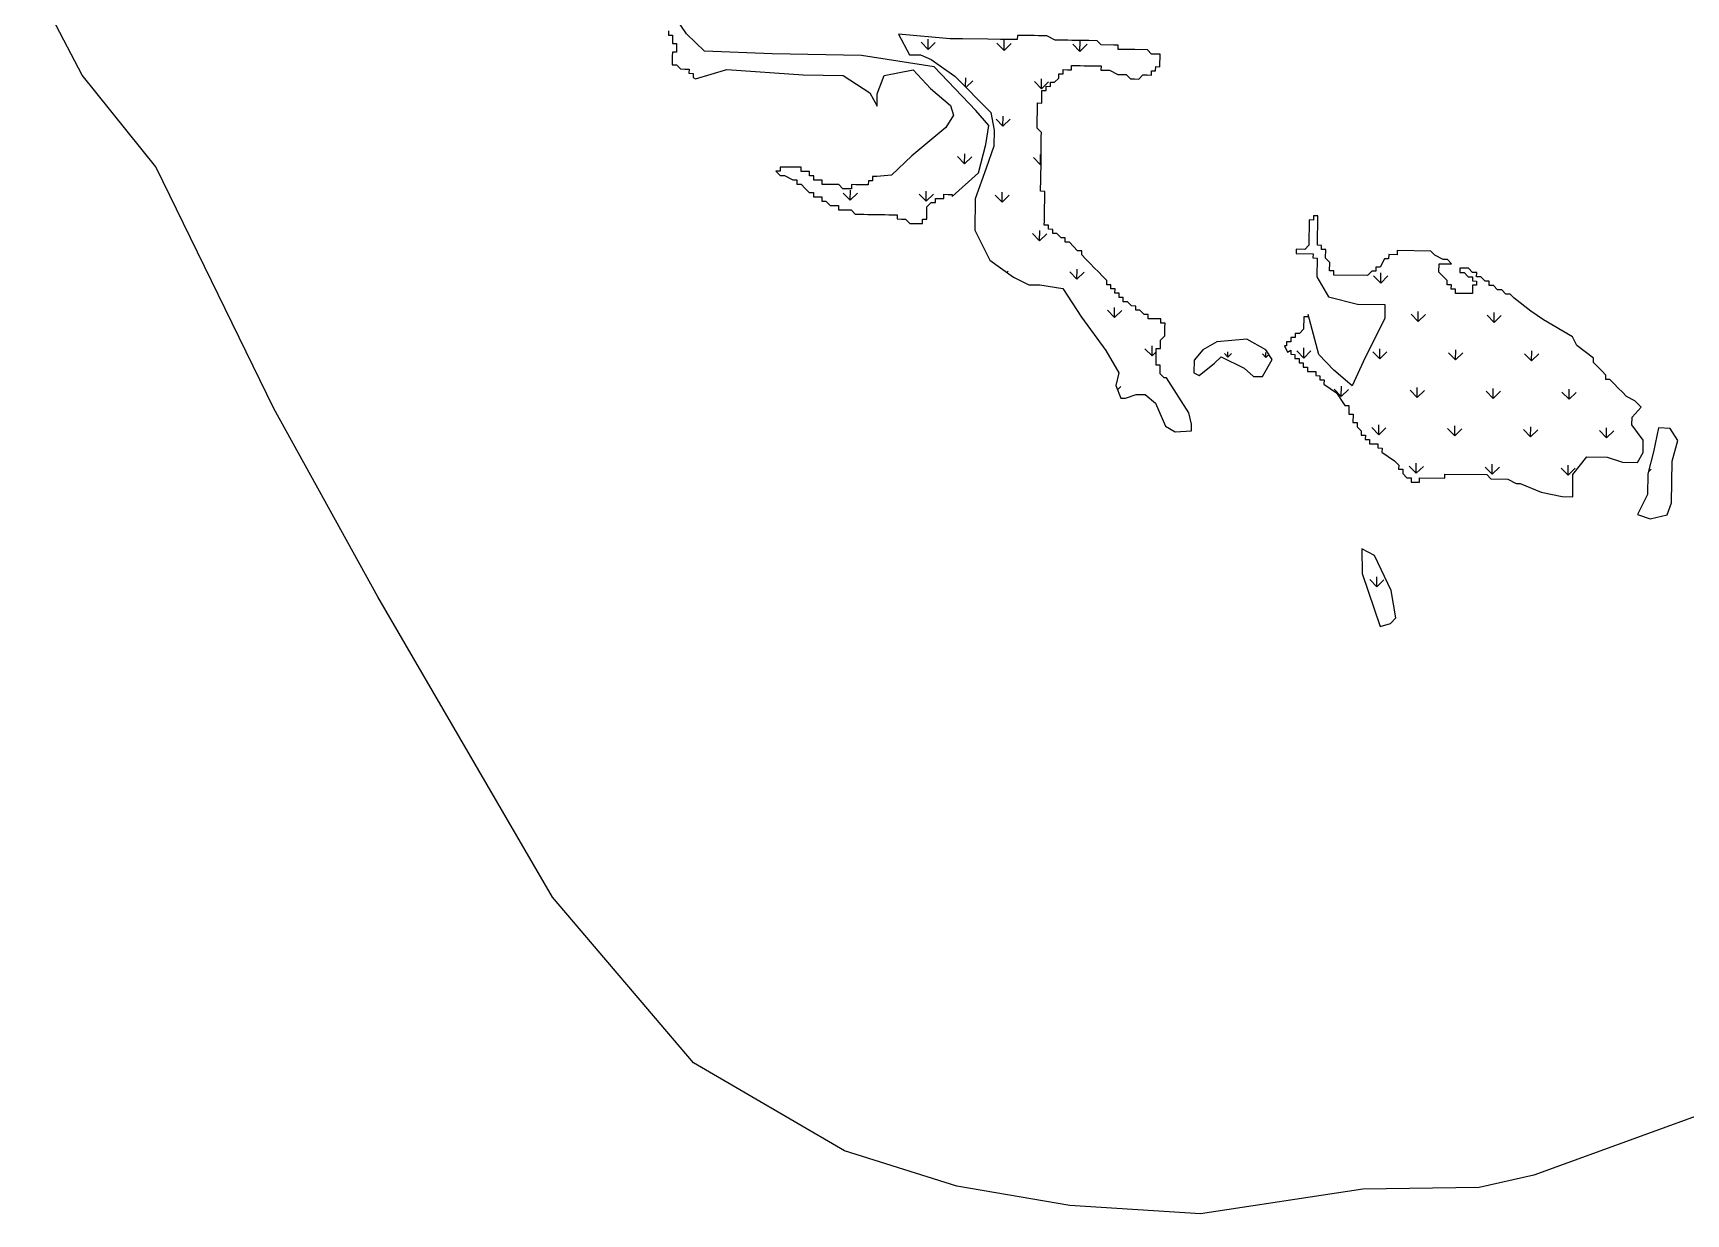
# Model space of a CAD drawing. Header units: metres. Extents: x 268124 to 271097, y 2138069 to 2140457.
# Drawn here: x 268124 to 269688, y 2138069 to 2139186 of the extents above; entities that cross this region are included whole.
import ezdxf

# ---------------------------------------------------------------- set-up
doc = ezdxf.new("R2010")
doc.units = ezdxf.units.M
doc.layers.add('MANGROOVES', color=112, linetype='Continuous')
doc.layers.add('village', color=3, linetype='Continuous')

msp = doc.modelspace()

# ---------------------------------------------------------------- linework, layer by layer
at = {"layer": 'MANGROOVES'}
for p, q in [((268742.1, 2139184.9), (268720.1, 2139217.9)), ((268725, 2139187.7), (268725, 2139183.7)), ((268725, 2139183.7), (268729, 2139183.7)), ((268729, 2139183.7), (268728.9, 2139179.7)), ((268728.9, 2139179.7), (268728.9, 2139175.7)), ((268728.9, 2139175.7), (268732.8, 2139175.7)), ((268732.8, 2139171.7), (268732.7, 2139167.7)), ((268732.8, 2139175.7), (268732.8, 2139171.7)), ((268759.2, 2139168.6), (268742.1, 2139184.9)), ((268991.5, 2139180.3), (268942.6, 2139184.7)), ((268942.6, 2139184.7), (268953.2, 2139165.1)), ((268995.5, 2139180.3), (268991.5, 2139180.3)), ((269003.4, 2139180.2), (268995.5, 2139180.3)), ((269027.3, 2139179.9), (269003.4, 2139180.2)), ((269039.2, 2139179.7), (269027.3, 2139179.9)), ((269043.2, 2139179.7), (269039.2, 2139179.7)), ((269047.2, 2139179.6), (269043.2, 2139179.7)), ((269051.1, 2139179.6), (269047.2, 2139179.6)), ((269055.1, 2139179.5), (269051.1, 2139179.6)), ((269055.2, 2139183.5), (269055.1, 2139179.5)), ((269059.1, 2139183.4), (269055.2, 2139183.5)), ((269063.1, 2139183.4), (269059.1, 2139183.4)), ((269071.1, 2139183.3), (269063.1, 2139183.4)), ((269075.1, 2139183.2), (269071.1, 2139183.3)), ((269079, 2139183.2), (269075.1, 2139183.2)), ((269083, 2139183.1), (269079, 2139183.2)), ((269090.9, 2139179), (269083, 2139183.1)), ((269094.9, 2139179), (269090.9, 2139179)), ((269098.9, 2139178.9), (269094.9, 2139179)), ((269102.8, 2139178.9), (269098.9, 2139178.9)), ((269106.8, 2139178.8), (269102.8, 2139178.9)), ((269114.8, 2139178.7), (269106.8, 2139178.8)), ((269118.8, 2139178.7), (269114.8, 2139178.7)), ((269122.7, 2139178.6), (269118.8, 2139178.7)), ((269130.7, 2139178.5), (269122.7, 2139178.6)), ((269134.6, 2139174.5), (269130.7, 2139178.5)), ((269146.6, 2139174.4), (269134.6, 2139174.5)), ((269150.5, 2139174.3), (269146.6, 2139174.4)), ((269150.5, 2139170.3), (269150.5, 2139174.3)), ((268728.7, 2139159.8), (268728.6, 2139155.8)), ((268728.6, 2139155.8), (268732.6, 2139155.8)), ((268728.8, 2139167.8), (268728.7, 2139163.8)), ((268728.7, 2139163.8), (268728.7, 2139159.8)), ((268732.7, 2139167.7), (268728.8, 2139167.8)), ((268732.6, 2139155.8), (268736.5, 2139151.8)), ((268823.2, 2139166.1), (268759.2, 2139168.6)), ((268907.7, 2139164.6), (268823.2, 2139166.1)), ((268976.4, 2139153.9), (268907.7, 2139164.6)), ((268953.2, 2139165.1), (268963.4, 2139165)), ((268963.4, 2139165), (268973.5, 2139160.6)), ((268973.5, 2139160.6), (268996, 2139145.1)), ((269158.4, 2139170.2), (269150.5, 2139170.3)), ((269166.4, 2139170.1), (269158.4, 2139170.2)), ((269178.3, 2139170), (269166.4, 2139170.1)), ((269182.2, 2139165.9), (269178.3, 2139170)), ((269186.2, 2139165.9), (269182.2, 2139165.9)), ((269190.2, 2139165.8), (269186.2, 2139165.9)), ((269190, 2139153.9), (269190.1, 2139157.9)), ((269190.1, 2139157.9), (269190.2, 2139161.9)), ((269190.2, 2139161.9), (269190.2, 2139165.8)), ((268736.5, 2139151.8), (268740.5, 2139151.7)), ((268740.5, 2139151.7), (268744.5, 2139151.6)), ((268744.5, 2139151.6), (268744.4, 2139147.7)), ((268744.4, 2139147.7), (268748.4, 2139147.6)), ((268748.4, 2139147.6), (268748.3, 2139143.6)), ((268748.3, 2139143.6), (268750.7, 2139142.4)), ((268750.7, 2139142.4), (268780.4, 2139151.2)), ((268780.4, 2139151.2), (268852.6, 2139146.1)), ((268852.6, 2139146.1), (268890.4, 2139145.7)), ((268890.4, 2139145.7), (268915.7, 2139129.2)), ((268922.6, 2139128.1), (268929.3, 2139145.6)), ((268929.3, 2139145.6), (268956.6, 2139150.8)), ((268956.6, 2139150.8), (268973.1, 2139133.4)), ((269016, 2139112.4), (268976.4, 2139153.9)), ((268996, 2139145.1), (269030.2, 2139110.5)), ((269090.4, 2139139.3), (269094.4, 2139143.2)), ((269094.4, 2139143.2), (269094.5, 2139147.2)), ((269094.5, 2139147.2), (269098.5, 2139147.1)), ((269098.5, 2139147.1), (269098.5, 2139151.1)), ((269098.5, 2139151.1), (269102.5, 2139151)), ((269102.5, 2139151), (269106.5, 2139151)), ((269106.5, 2139151), (269106.5, 2139155)), ((269106.5, 2139155), (269110.5, 2139154.9)), ((269110.5, 2139154.9), (269114.5, 2139154.9)), ((269114.5, 2139154.9), (269118.5, 2139154.8)), ((269118.5, 2139154.8), (269122.4, 2139154.8)), ((269122.4, 2139154.8), (269126.4, 2139154.7)), ((269126.4, 2139154.7), (269130.4, 2139154.7)), ((269130.4, 2139154.7), (269134.4, 2139154.6)), ((269134.4, 2139154.6), (269134.3, 2139150.6)), ((269134.3, 2139150.6), (269138.3, 2139150.6)), ((269138.3, 2139150.6), (269142.3, 2139150.5)), ((269142.3, 2139150.5), (269150.2, 2139146.5)), ((269150.2, 2139146.5), (269154.1, 2139146.4)), ((269154.1, 2139146.4), (269158.1, 2139146.4)), ((269158.1, 2139146.4), (269162.1, 2139142.3)), ((269162.1, 2139142.3), (269166, 2139142.3)), ((269166, 2139142.3), (269170, 2139142.2)), ((269170, 2139142.2), (269174, 2139146.1)), ((269174, 2139146.1), (269178, 2139146.1)), ((269178, 2139146.1), (269182, 2139146)), ((269182, 2139146), (269182, 2139150)), ((269182, 2139150), (269186, 2139150)), ((269186, 2139150), (269186.1, 2139154)), ((269186.1, 2139154), (269190, 2139153.9)), ((268915.7, 2139129.2), (268922.4, 2139116.5)), ((268922.4, 2139116.5), (268922.6, 2139128.1)), ((268973.1, 2139133.4), (268991.8, 2139117.3)), ((269078.3, 2139127.5), (269078.4, 2139131.5)), ((269078.3, 2139123.5), (269078.3, 2139127.5)), ((269078.4, 2139131.5), (269082.4, 2139131.4)), ((269082.4, 2139131.4), (269082.4, 2139135.4)), ((269082.4, 2139135.4), (269086.4, 2139135.3)), ((269086.4, 2139135.3), (269086.4, 2139139.3)), ((269086.4, 2139139.3), (269090.4, 2139139.3)), ((268991.8, 2139117.3), (268994.8, 2139108)), ((269028.2, 2139098.4), (269016, 2139112.4)), ((269030.2, 2139110.5), (269033.1, 2139094)), ((269074, 2139103.7), (269074.1, 2139111.6)), ((269074.1, 2139111.6), (269074.2, 2139115.6)), ((269074.2, 2139115.6), (269074.2, 2139119.6)), ((269074.2, 2139119.6), (269078.2, 2139119.5)), ((269078.2, 2139119.5), (269078.3, 2139123.5)), ((268987.5, 2139096.3), (268955.4, 2139069.6)), ((268994.8, 2139108), (268987.5, 2139096.3)), ((269025.4, 2139080.3), (269028.2, 2139098.4)), ((269033.1, 2139094), (269032.9, 2139078.8)), ((269073.9, 2139095.7), (269074, 2139099.7)), ((269077.9, 2139091.7), (269073.9, 2139095.7)), ((269074, 2139099.7), (269074, 2139103.7)), ((269018.3, 2139053.4), (269025.4, 2139080.3)), ((269032.9, 2139078.8), (269025.6, 2139057.9)), ((269077.7, 2139079.7), (269077.8, 2139083.7)), ((269077.7, 2139075.8), (269077.7, 2139079.7)), ((269077.8, 2139087.7), (269077.9, 2139091.7)), ((269077.8, 2139083.7), (269077.8, 2139087.7)), ((268955.4, 2139069.6), (268936, 2139051.2)), ((269077.3, 2139043.9), (269077.6, 2139067.8)), ((269077.6, 2139071.8), (269077.7, 2139075.8)), ((269077.6, 2139067.8), (269077.6, 2139071.8)), ((268830.7, 2139055.1), (268826.8, 2139055.1)), ((268826.8, 2139055.1), (268830.7, 2139051.1)), ((268830.8, 2139059), (268830.7, 2139055.1)), ((268830.7, 2139051.1), (268834.7, 2139051)), ((268834.8, 2139059), (268830.8, 2139059)), ((268834.7, 2139051), (268842.6, 2139046.9)), ((268838.8, 2139058.9), (268834.8, 2139059)), ((268842.7, 2139058.9), (268838.8, 2139058.9)), ((268842.6, 2139046.9), (268846.6, 2139046.9)), ((268846.7, 2139058.8), (268842.7, 2139058.9)), ((268846.6, 2139046.9), (268846.5, 2139042.9)), ((268850.7, 2139058.8), (268846.7, 2139058.8)), ((268850.6, 2139054.8), (268850.7, 2139058.8)), ((268854.6, 2139054.7), (268850.6, 2139054.8)), ((268858.6, 2139054.7), (268854.6, 2139054.7)), ((268858.5, 2139050.7), (268858.6, 2139054.7)), ((268862.5, 2139050.7), (268858.5, 2139050.7)), ((268862.5, 2139046.7), (268862.5, 2139050.7)), ((268866.4, 2139046.6), (268862.5, 2139046.7)), ((268870.4, 2139046.6), (268866.4, 2139046.6)), ((268870.4, 2139042.6), (268870.4, 2139046.6)), ((268922.2, 2139049.9), (268918.2, 2139050)), ((268918.2, 2139050), (268918.2, 2139046)), ((268936, 2139051.2), (268922.2, 2139049.9)), ((268993.5, 2139031.1), (269018.3, 2139053.4)), ((269025.6, 2139057.9), (269015.3, 2139028.9)), ((268846.5, 2139042.9), (268850.5, 2139042.9)), ((268850.5, 2139042.9), (268854.4, 2139038.8)), ((268854.4, 2139038.8), (268858.3, 2139034.8)), ((268858.3, 2139034.8), (268862.3, 2139034.8)), ((268862.3, 2139034.8), (268862.3, 2139030.8)), ((268862.3, 2139030.8), (268866.2, 2139030.7)), ((268866.2, 2139030.7), (268870.2, 2139030.7)), ((268870.2, 2139030.7), (268870.2, 2139026.7)), ((268874.3, 2139042.6), (268870.4, 2139042.6)), ((268878.3, 2139042.5), (268874.3, 2139042.6)), ((268882.3, 2139042.5), (268878.3, 2139042.5)), ((268886.3, 2139042.4), (268882.3, 2139042.5)), ((268890.2, 2139038.4), (268886.3, 2139042.4)), ((268894.2, 2139038.3), (268890.2, 2139038.4)), ((268898.2, 2139038.3), (268894.2, 2139038.3)), ((268902.2, 2139042.2), (268898.2, 2139042.3)), ((268898.2, 2139042.3), (268898.2, 2139038.3)), ((268906.2, 2139042.1), (268902.2, 2139042.2)), ((268910.1, 2139042.1), (268906.2, 2139042.1)), ((268914.1, 2139042), (268910.1, 2139042.1)), ((268914.2, 2139046), (268914.1, 2139042)), ((268918.2, 2139046), (268914.2, 2139046)), ((268985.6, 2139029.2), (268985.6, 2139033.2)), ((268985.6, 2139033.2), (268989.6, 2139033.1)), ((268989.6, 2139033.1), (268993.6, 2139033.1)), ((268993.6, 2139033.1), (268993.5, 2139031.1)), ((269077.2, 2139040), (269077.3, 2139043.9)), ((269077.2, 2139036), (269077.2, 2139040)), ((269081.1, 2139035.9), (269077.2, 2139036)), ((269080.9, 2139016), (269081.1, 2139032)), ((269081.1, 2139032), (269081.1, 2139035.9)), ((268870.2, 2139026.7), (268874.1, 2139026.6)), ((268874.1, 2139026.6), (268878.1, 2139022.6)), ((268878.1, 2139022.6), (268882, 2139022.6)), ((268882, 2139022.6), (268886, 2139022.5)), ((268886, 2139022.5), (268886, 2139018.5)), ((268886, 2139018.5), (268890, 2139018.5)), ((268890, 2139018.5), (268893.9, 2139018.4)), ((268893.9, 2139018.4), (268897.9, 2139018.4)), ((268897.9, 2139018.4), (268901.8, 2139014.4)), ((268969.5, 2139017.5), (268969.6, 2139021.4)), ((268969.5, 2139013.5), (268969.5, 2139017.5)), ((268969.6, 2139021.4), (268973.6, 2139025.4)), ((268973.6, 2139025.4), (268977.6, 2139025.3)), ((268977.6, 2139025.3), (268977.6, 2139029.3)), ((268977.6, 2139029.3), (268981.6, 2139029.2)), ((268981.6, 2139029.2), (268985.6, 2139029.2)), ((269015.3, 2139028.9), (269014.9, 2138999.1)), ((269080.8, 2139012.1), (269080.9, 2139016)), ((268901.8, 2139014.4), (268905.8, 2139014.3)), ((268905.8, 2139014.3), (268909.8, 2139014.3)), ((268909.8, 2139014.3), (268913.8, 2139014.2)), ((268913.8, 2139014.2), (268917.7, 2139014.1)), ((268917.7, 2139014.1), (268921.7, 2139014.1)), ((268921.7, 2139014.1), (268925.7, 2139014)), ((268925.7, 2139014), (268929.7, 2139014)), ((268929.7, 2139014), (268933.7, 2139013.9)), ((268933.7, 2139013.9), (268937.6, 2139013.9)), ((268937.6, 2139013.9), (268941.6, 2139013.8)), ((268941.6, 2139013.8), (268941.6, 2139009.9)), ((268941.6, 2139009.9), (268945.5, 2139009.8)), ((268945.5, 2139009.8), (268949.5, 2139009.8)), ((268949.5, 2139009.8), (268953.4, 2139005.7)), ((268953.4, 2139005.7), (268957.4, 2139005.7)), ((268957.4, 2139005.7), (268961.4, 2139005.6)), ((268961.4, 2139005.6), (268965.4, 2139005.6)), ((268965.4, 2139005.6), (268965.4, 2139009.6)), ((268965.4, 2139009.6), (268969.4, 2139009.5)), ((268969.4, 2139009.5), (268969.5, 2139013.5)), ((269080.7, 2139004.1), (269080.8, 2139008.1)), ((269084.7, 2139004.1), (269080.7, 2139004.1)), ((269080.8, 2139008.1), (269080.8, 2139012.1)), ((269084.6, 2139000.1), (269084.7, 2139004.1)), ((269088.6, 2139000), (269084.6, 2139000.1)), ((269088.6, 2138996), (269088.6, 2139000)), ((269331.4, 2139008.9), (269331.1, 2138985)), ((269335.4, 2139008.8), (269331.4, 2139008.9)), ((269339.4, 2139012.7), (269335.4, 2139012.8)), ((269335.4, 2139012.8), (269335.4, 2139008.8)), ((269339.1, 2138984.9), (269339.4, 2139012.7)), ((269014.9, 2138999.1), (269029, 2138970.8)), ((269092.6, 2138996), (269088.6, 2138996)), ((269096.5, 2138992), (269092.6, 2138996)), ((269100.5, 2138991.9), (269096.5, 2138992)), ((269100.4, 2138987.9), (269100.5, 2138991.9)), ((269104.4, 2138987.9), (269100.4, 2138987.9)), ((269108.3, 2138983.9), (269104.4, 2138987.9)), ((269112.2, 2138979.8), (269108.3, 2138983.9)), ((269331.1, 2138985), (269327.1, 2138981.1)), ((269343, 2138984.8), (269339.1, 2138984.9)), ((269343, 2138980.9), (269343, 2138984.8)), ((269029, 2138970.8), (269051.5, 2138954.7)), ((269116.2, 2138979.8), (269112.2, 2138979.8)), ((269116.2, 2138975.8), (269116.2, 2138979.8)), ((269120.1, 2138971.8), (269116.2, 2138975.8)), ((269124, 2138967.7), (269120.1, 2138971.8)), ((269327.1, 2138981.1), (269319.1, 2138981.2)), ((269319.1, 2138981.2), (269319.1, 2138977.2)), ((269319.1, 2138977.2), (269335, 2138977)), ((269335, 2138977), (269334.9, 2138973)), ((269334.9, 2138973), (269338.9, 2138972.9)), ((269338.9, 2138972.9), (269338.7, 2138955)), ((269347, 2138980.8), (269343, 2138980.9)), ((269346.9, 2138972.8), (269347, 2138980.8)), ((269350.8, 2138968.8), (269346.9, 2138972.8)), ((269350.7, 2138960.9), (269350.8, 2138968.8)), ((269402.5, 2138972.1), (269398.5, 2138964.2)), ((269406.5, 2138972.1), (269402.5, 2138972.1)), ((269406.6, 2138976.1), (269406.5, 2138972.1)), ((269414.5, 2138976), (269406.6, 2138976.1)), ((269414.6, 2138979.9), (269414.5, 2138976)), ((269446.4, 2138979.5), (269414.6, 2138979.9)), ((269450.3, 2138975.5), (269446.4, 2138979.5)), ((269458.2, 2138971.4), (269450.3, 2138975.5)), ((269462.2, 2138971.4), (269458.2, 2138971.4)), ((269466.1, 2138967.3), (269462.2, 2138971.4)), ((269051.5, 2138954.7), (269066.2, 2138947.6)), ((269127.9, 2138963.7), (269124, 2138967.7)), ((269131.9, 2138959.7), (269127.9, 2138963.7)), ((269135.8, 2138955.7), (269131.9, 2138959.7)), ((269139.7, 2138951.6), (269135.8, 2138955.7)), ((269338.7, 2138955), (269349.6, 2138936.3)), ((269354.7, 2138960.8), (269350.7, 2138960.9)), ((269354.6, 2138956.8), (269354.7, 2138960.8)), ((269386.4, 2138956.4), (269354.6, 2138956.8)), ((269390.5, 2138960.4), (269386.4, 2138956.4)), ((269394.4, 2138960.3), (269390.5, 2138960.4)), ((269394.5, 2138964.3), (269394.4, 2138960.3)), ((269398.5, 2138964.2), (269394.5, 2138964.3)), ((269454.1, 2138959.5), (269454.2, 2138967.5)), ((269458, 2138955.5), (269454.1, 2138959.5)), ((269454.2, 2138967.5), (269466.1, 2138967.3)), ((269462, 2138951.5), (269458, 2138955.5)), ((269482, 2138963.2), (269474, 2138963.3)), ((269474, 2138963.3), (269474, 2138959.3)), ((269474, 2138959.3), (269478, 2138959.2)), ((269478, 2138959.2), (269481.9, 2138955.2)), ((269481.9, 2138955.2), (269485.9, 2138955.2)), ((269485.9, 2138959.1), (269482, 2138963.2)), ((269485.9, 2138955.2), (269485.8, 2138951.2)), ((269489.9, 2138959.1), (269485.9, 2138959.1)), ((269489.8, 2138955.1), (269489.9, 2138959.1)), ((269493.8, 2138955.1), (269489.8, 2138955.1)), ((269497.8, 2138951), (269493.8, 2138955.1)), ((269066.2, 2138947.6), (269076.6, 2138947.5)), ((269076.6, 2138947.5), (269098.2, 2138944.1)), ((269098.2, 2138944.1), (269115.9, 2138917)), ((269139.7, 2138947.6), (269139.7, 2138951.6)), ((269143.6, 2138947.6), (269139.7, 2138947.6)), ((269143.6, 2138943.6), (269143.6, 2138947.6)), ((269147.6, 2138943.6), (269143.6, 2138943.6)), ((269147.5, 2138939.6), (269147.6, 2138943.6)), ((269151.5, 2138939.5), (269147.5, 2138939.6)), ((269151.5, 2138935.6), (269151.5, 2138939.5)), ((269461.9, 2138947.5), (269462, 2138951.5)), ((269465.9, 2138947.5), (269461.9, 2138947.5)), ((269465.8, 2138943.5), (269465.9, 2138947.5)), ((269469.8, 2138943.4), (269465.8, 2138943.5)), ((269469.8, 2138939.4), (269469.8, 2138943.4)), ((269485.7, 2138939.2), (269469.8, 2138939.4)), ((269485.8, 2138947.2), (269485.7, 2138939.2)), ((269485.8, 2138951.2), (269489.8, 2138951.1)), ((269489.7, 2138947.1), (269485.8, 2138947.2)), ((269489.8, 2138951.1), (269489.7, 2138947.1)), ((269501.7, 2138951), (269497.8, 2138951)), ((269501.7, 2138947), (269501.7, 2138951)), ((269505.7, 2138946.9), (269501.7, 2138947)), ((269509.6, 2138942.9), (269505.7, 2138946.9)), ((269513.6, 2138942.9), (269509.6, 2138942.9)), ((269517.5, 2138938.8), (269513.6, 2138942.9)), ((269521.5, 2138938.8), (269517.5, 2138938.8)), ((269525.4, 2138934.8), (269521.5, 2138938.8)), ((269155.4, 2138935.5), (269151.5, 2138935.6)), ((269155.4, 2138931.5), (269155.4, 2138935.5)), ((269159.4, 2138931.5), (269155.4, 2138931.5)), ((269163.3, 2138927.5), (269159.4, 2138931.5)), ((269167.3, 2138927.4), (269163.3, 2138927.5)), ((269167.2, 2138923.4), (269167.3, 2138927.4)), ((269171.2, 2138923.4), (269167.2, 2138923.4)), ((269175.1, 2138919.3), (269171.2, 2138923.4)), ((269349.6, 2138936.3), (269377.1, 2138929.1)), ((269377.1, 2138929.1), (269403, 2138928.8)), ((269403, 2138928.8), (269402.8, 2138915.8)), ((269541.1, 2138922.6), (269525.4, 2138934.8)), ((269553, 2138914.5), (269541.1, 2138922.6)), ((269115.9, 2138917), (269138.8, 2138885.3)), ((269179.1, 2138919.3), (269175.1, 2138919.3)), ((269179, 2138915.3), (269179.1, 2138919.3)), ((269183, 2138915.3), (269179, 2138915.3)), ((269187, 2138915.2), (269183, 2138915.3)), ((269191, 2138915.2), (269187, 2138915.2)), ((269190.9, 2138911.2), (269191, 2138915.2)), ((269194.9, 2138911.1), (269190.9, 2138911.2)), ((269194.8, 2138907.2), (269194.9, 2138911.1)), ((269194.8, 2138903.2), (269194.8, 2138907.2)), ((269326.1, 2138905.5), (269322.1, 2138901.5)), ((269326.3, 2138917.4), (269326.1, 2138905.5)), ((269330.2, 2138917.4), (269326.3, 2138917.4)), ((269330.3, 2138919.3), (269330.2, 2138917.4)), ((269340.5, 2138881.6), (269330.3, 2138919.3)), ((269402.8, 2138915.8), (269384.2, 2138878.8)), ((269580.6, 2138898.2), (269553, 2138914.5)), ((269190.6, 2138887.3), (269190.7, 2138891.3)), ((269190.7, 2138895.3), (269194.7, 2138899.2)), ((269190.7, 2138891.3), (269190.7, 2138895.3)), ((269194.7, 2138899.2), (269194.8, 2138903.2)), ((269243.9, 2138893.7), (269230.7, 2138886)), ((269272.3, 2138896.2), (269243.9, 2138893.7)), ((269290.2, 2138886.1), (269272.3, 2138896.2)), ((269310, 2138889.8), (269308, 2138889.8)), ((269308, 2138889.8), (269310.9, 2138883.8)), ((269314, 2138893.7), (269310, 2138893.7)), ((269310, 2138893.7), (269310, 2138889.8)), ((269314.1, 2138897.7), (269314, 2138893.7)), ((269318, 2138897.6), (269314.1, 2138897.7)), ((269318.1, 2138901.6), (269318, 2138897.6)), ((269322.1, 2138901.5), (269318.1, 2138901.6)), ((269584.5, 2138890.2), (269580.6, 2138898.2)), ((269600.3, 2138878.1), (269584.5, 2138890.2)), ((269138.8, 2138885.3), (269151.3, 2138864.4)), ((269186.4, 2138871.5), (269186.5, 2138875.4)), ((269186.5, 2138879.4), (269186.6, 2138883.4)), ((269186.5, 2138875.4), (269186.5, 2138879.4)), ((269186.6, 2138883.4), (269186.6, 2138887.4)), ((269186.6, 2138887.4), (269190.6, 2138887.3)), ((269222.5, 2138876.1), (269222.3, 2138864.2)), ((269230.7, 2138886), (269222.5, 2138876.1)), ((269241.6, 2138873.4), (269248, 2138879.4)), ((269248, 2138879.4), (269269.7, 2138868.8)), ((269287.2, 2138860.7), (269296.2, 2138876.8)), ((269296.2, 2138876.8), (269290.2, 2138886.1)), ((269310.9, 2138883.8), (269313.9, 2138885.7)), ((269313.9, 2138885.7), (269313.9, 2138881.8)), ((269313.9, 2138881.8), (269317.8, 2138881.7)), ((269317.8, 2138881.7), (269317.8, 2138877.7)), ((269317.8, 2138877.7), (269321.8, 2138877.7)), ((269321.8, 2138877.7), (269321.7, 2138873.7)), ((269354.5, 2138866.9), (269340.5, 2138881.6)), ((269384.2, 2138878.8), (269371.9, 2138852.1)), ((269600.2, 2138874.1), (269600.3, 2138878.1)), ((269608.1, 2138866.1), (269600.2, 2138874.1)), ((269151.3, 2138864.4), (269148.3, 2138852.3)), ((269190.4, 2138871.4), (269186.4, 2138871.5)), ((269190.3, 2138863.4), (269190.4, 2138867.4)), ((269194.2, 2138859.4), (269190.3, 2138863.4)), ((269190.4, 2138867.4), (269190.4, 2138871.4)), ((269196.2, 2138859.4), (269194.2, 2138859.4)), ((269217.3, 2138826.4), (269196.2, 2138859.4)), ((269222.3, 2138864.2), (269227.2, 2138861.7)), ((269227.2, 2138861.7), (269241.6, 2138873.4)), ((269269.7, 2138868.8), (269278.6, 2138860.8)), ((269278.6, 2138860.8), (269287.2, 2138860.7)), ((269321.7, 2138873.7), (269325.7, 2138873.6)), ((269325.7, 2138873.6), (269325.6, 2138869.7)), ((269325.6, 2138869.7), (269329.6, 2138869.6)), ((269329.6, 2138869.6), (269329.6, 2138865.6)), ((269329.6, 2138865.6), (269337.5, 2138865.5)), ((269337.5, 2138865.5), (269337.5, 2138861.6)), ((269337.5, 2138861.6), (269341.5, 2138861.5)), ((269341.5, 2138861.5), (269341.4, 2138857.5)), ((269371.9, 2138852.1), (269354.5, 2138866.9)), ((269612, 2138862), (269608.1, 2138866.1)), ((269611.9, 2138858), (269612, 2138862)), ((269148.3, 2138852.3), (269153, 2138840.3)), ((269157.6, 2138840.2), (269167.6, 2138843.9)), ((269167.6, 2138843.9), (269176, 2138843.7)), ((269176, 2138843.7), (269186, 2138835.5)), ((269341.4, 2138857.5), (269345.4, 2138857.5)), ((269345.4, 2138857.5), (269345.3, 2138853.5)), ((269345.3, 2138853.5), (269357.2, 2138845.4)), ((269357.2, 2138845.4), (269365, 2138833.4)), ((269615.9, 2138858), (269611.9, 2138858)), ((269619.8, 2138854), (269615.9, 2138858)), ((269623.8, 2138849.9), (269619.8, 2138854)), ((269627.7, 2138845.9), (269623.8, 2138849.9)), ((269631.6, 2138841.9), (269627.7, 2138845.9)), ((269153, 2138840.3), (269157.6, 2138840.2)), ((269186, 2138835.5), (269195.3, 2138813.9)), ((269365, 2138833.4), (269368.9, 2138833.3)), ((269368.9, 2138833.3), (269368.8, 2138825.3)), ((269639.5, 2138837.8), (269631.6, 2138841.9)), ((269636.8, 2138822.4), (269645.4, 2138831.8)), ((269645.4, 2138831.8), (269639.5, 2138837.8)), ((269645.4, 2138831.8), (269645.4, 2138831.8)), ((269195.3, 2138813.9), (269204.5, 2138808.5)), ((269220, 2138815.8), (269217.3, 2138826.4)), ((269219.9, 2138809.4), (269220, 2138815.8)), ((269368.8, 2138825.3), (269372.8, 2138825.3)), ((269372.8, 2138825.3), (269372.7, 2138817.3)), ((269372.7, 2138817.3), (269376.7, 2138817.3)), ((269376.7, 2138817.3), (269376.6, 2138813.3)), ((269376.6, 2138813.3), (269380.6, 2138809.3)), ((269636.7, 2138815.2), (269636.8, 2138822.4)), ((269647.5, 2138800.5), (269636.7, 2138815.2)), ((269661.8, 2138812.2), (269657, 2138789.6)), ((269673, 2138811.5), (269661.8, 2138812.2)), ((269204.5, 2138808.5), (269219.9, 2138809.4)), ((269380.6, 2138809.3), (269380.5, 2138805.3)), ((269380.5, 2138805.3), (269384.5, 2138805.3)), ((269384.5, 2138805.3), (269384.4, 2138801.3)), ((269384.4, 2138801.3), (269388.4, 2138801.2)), ((269388.4, 2138801.2), (269388.4, 2138797.2)), ((269388.4, 2138797.2), (269396.3, 2138797.1)), ((269396.3, 2138797.1), (269396.3, 2138793.2)), ((269647.4, 2138788.8), (269647.5, 2138800.5)), ((269680.2, 2138800.2), (269673, 2138811.5)), ((269674.8, 2138780.7), (269680.2, 2138800.2)), ((269396.3, 2138793.2), (269400.3, 2138793.1)), ((269400.3, 2138793.1), (269400.2, 2138789.1)), ((269400.2, 2138789.1), (269412, 2138781)), ((269412, 2138781), (269416, 2138777)), ((269580.9, 2138768), (269594.2, 2138784.7)), ((269594.2, 2138784.7), (269613.3, 2138784.4)), ((269613.3, 2138784.4), (269627.8, 2138779.7)), ((269642.1, 2138779.5), (269647.4, 2138788.8)), ((269657, 2138789.6), (269651.9, 2138768.8)), ((269674.3, 2138741.3), (269674.8, 2138780.7)), ((269416, 2138777), (269415.9, 2138773)), ((269415.9, 2138773), (269419.9, 2138773)), ((269419.9, 2138773), (269419.8, 2138769)), ((269419.8, 2138769), (269423.8, 2138765)), ((269423.8, 2138765), (269427.7, 2138764.9)), ((269427.7, 2138764.9), (269427.7, 2138760.9)), ((269435.6, 2138760.8), (269435.7, 2138764.8)), ((269435.7, 2138764.8), (269459.6, 2138764.5)), ((269459.6, 2138764.5), (269459.6, 2138768.5)), ((269459.6, 2138768.5), (269499.4, 2138768)), ((269499.4, 2138768), (269503.3, 2138763.9)), ((269580.7, 2138747), (269580.9, 2138768)), ((269627.8, 2138779.7), (269642.1, 2138779.5)), ((269651.9, 2138768.8), (269651.6, 2138749.2)), ((269427.7, 2138760.9), (269435.6, 2138760.8)), ((269503.3, 2138763.9), (269519.2, 2138763.7)), ((269519.2, 2138763.7), (269527.1, 2138759.7)), ((269527.1, 2138759.7), (269531.1, 2138759.6)), ((269531.1, 2138759.6), (269550.9, 2138751.4)), ((269550.9, 2138751.4), (269570.7, 2138747.2)), ((269651.6, 2138749.2), (269642.1, 2138730.3)), ((269570.7, 2138747.2), (269580.7, 2138747)), ((269670, 2138730), (269674.3, 2138741.3)), ((269642.1, 2138730.3), (269654, 2138726.2)), ((269654, 2138726.2), (269670, 2138730)), ((269381.2, 2138697.9), (269381.5, 2138674.3)), ((269393.1, 2138691.3), (269381.2, 2138697.9)), ((269408.8, 2138658.4), (269393.1, 2138691.3)), ((269381.5, 2138674.3), (269398.4, 2138624.2)), ((269413.2, 2138632.5), (269408.8, 2138658.4)), ((269398.4, 2138624.2), (269408.2, 2138627)), ((269408.2, 2138627), (269413.2, 2138632.5))]:
    msp.add_line(p, q, dxfattribs=at)
at = {"layer": 'MANGROOVES', "linetype": 'Continuous'}
for p, q in [((268970.7, 2139170.3), (268964.1, 2139177.1)), ((268970.7, 2139170.3), (268970.8, 2139179.8)), ((268970.7, 2139170.3), (268977.5, 2139176.9)), ((269042.6, 2139169.3), (269035.9, 2139176.2)), ((269042.6, 2139169.3), (269042.7, 2139178.9)), ((269042.6, 2139169.3), (269049.4, 2139176)), ((269114.4, 2139168.4), (269107.7, 2139175.2)), ((269114.4, 2139168.4), (269114.5, 2139177.9)), ((269114.4, 2139168.4), (269121.2, 2139175.1)), ((268927.7, 2139141.6), (268927.7, 2139141.6)), ((269006.2, 2139134.8), (269006.3, 2139143.4)), ((269006.7, 2139134.4), (269013, 2139140.5)), ((269078, 2139133), (269078.1, 2139142.5)), ((269078, 2139133), (269071.4, 2139139.8)), ((269078, 2139133), (269084.8, 2139139.6)), ((269041.6, 2139097.5), (269035, 2139104.3)), ((269041.6, 2139097.5), (269041.8, 2139107)), ((269041.6, 2139097.5), (269048.5, 2139104.2)), ((269005.3, 2139062.1), (268998.6, 2139068.9)), ((269005.3, 2139062.1), (269005.4, 2139071.6)), ((269005.3, 2139062.1), (269012.1, 2139068.7)), ((269077.1, 2139061.1), (269070.4, 2139068)), ((269077.1, 2139061.1), (269077.2, 2139070.7)), ((269077.1, 2139061.1), (269077.5, 2139061.5)), ((268897, 2139027.5), (268890.4, 2139034.3)), ((268897, 2139027.5), (268897.2, 2139037)), ((268897, 2139027.5), (268903.9, 2139034.2)), ((268968.9, 2139026.6), (268962.2, 2139033.4)), ((268968.9, 2139026.6), (268969, 2139036.1)), ((268968.9, 2139026.6), (268975.7, 2139033.2)), ((269040.7, 2139025.7), (269034.1, 2139032.5)), ((269040.7, 2139025.7), (269040.8, 2139035.2)), ((269040.7, 2139025.7), (269047.5, 2139032.3)), ((269076.2, 2138989.3), (269069.5, 2138996.1)), ((269076.2, 2138989.3), (269076.3, 2138998.8)), ((269076.2, 2138989.3), (269083, 2138995.9)), ((269039.9, 2138963), (269039.9, 2138963.4)), ((269045.2, 2138959.1), (269046.6, 2138960.5)), ((269111.6, 2138952.9), (269105, 2138959.7)), ((269111.6, 2138952.9), (269111.8, 2138962.4)), ((269111.6, 2138952.9), (269118.5, 2138959.6)), ((269399, 2138949.2), (269392.3, 2138956.1)), ((269399, 2138949.2), (269399.1, 2138958.8)), ((269399, 2138949.2), (269405.8, 2138955.9)), ((269147.1, 2138916.5), (269140.4, 2138923.4)), ((269147.1, 2138916.5), (269147.2, 2138926.1)), ((269147.1, 2138916.5), (269153.9, 2138923.2)), ((269434.4, 2138912.9), (269434.6, 2138922.4)), ((269506.3, 2138911.9), (269506.4, 2138921.5)), ((269434.4, 2138912.9), (269427.8, 2138919.7)), ((269434.4, 2138912.9), (269441.3, 2138919.5)), ((269506.3, 2138911.9), (269499.6, 2138918.8)), ((269506.3, 2138911.9), (269513.1, 2138918.6)), ((269182.6, 2138880.2), (269175.9, 2138887)), ((269182.6, 2138880.2), (269182.7, 2138889.7)), ((269182.6, 2138880.2), (269186.6, 2138884.1)), ((269254.4, 2138879.2), (269251.1, 2138882.7)), ((269254.4, 2138879.2), (269254.4, 2138884)), ((269254.4, 2138879.2), (269257.8, 2138882.6)), ((269290.3, 2138878.8), (269287, 2138882.2)), ((269290.3, 2138878.8), (269290.4, 2138883.5)), ((269290.3, 2138878.8), (269293.1, 2138881.5)), ((269326.2, 2138878.3), (269319.6, 2138885.1)), ((269326.2, 2138878.3), (269326.3, 2138887.8)), ((269326.2, 2138878.3), (269333, 2138885)), ((269398.1, 2138877.4), (269391.4, 2138884.2)), ((269398.1, 2138877.4), (269398.2, 2138886.9)), ((269398.1, 2138877.4), (269404.9, 2138884.1)), ((269469.9, 2138876.5), (269463.2, 2138883.3)), ((269469.9, 2138876.5), (269470, 2138886)), ((269469.9, 2138876.5), (269476.7, 2138883.1)), ((269541.7, 2138875.6), (269535.1, 2138882.4)), ((269541.7, 2138875.6), (269541.9, 2138885.1)), ((269541.7, 2138875.6), (269548.6, 2138882.2)), ((269275.1, 2138864), (269275.5, 2138864.4)), ((269149.8, 2138848.3), (269153, 2138851.4)), ((269361.7, 2138841.9), (269355, 2138848.8)), ((269361.7, 2138841.9), (269361.8, 2138851.5)), ((269361.7, 2138841.9), (269368.5, 2138848.6)), ((269433.5, 2138841), (269426.9, 2138847.8)), ((269433.5, 2138841), (269433.6, 2138850.5)), ((269433.5, 2138841), (269440.3, 2138847.7)), ((269505.4, 2138840.1), (269498.7, 2138846.9)), ((269505.4, 2138840.1), (269505.5, 2138849.6)), ((269505.4, 2138840.1), (269512.2, 2138846.8)), ((269577.2, 2138839.2), (269570.5, 2138846)), ((269577.2, 2138839.2), (269577.3, 2138848.7)), ((269577.2, 2138839.2), (269584, 2138845.8)), ((269397.1, 2138805.6), (269390.5, 2138812.4)), ((269397.1, 2138805.6), (269397.3, 2138815.1)), ((269397.1, 2138805.6), (269404, 2138812.2)), ((269469, 2138804.6), (269469.1, 2138814.2)), ((269540.8, 2138803.7), (269540.9, 2138813.3)), ((269612.7, 2138802.8), (269612.8, 2138812.3)), ((269469, 2138804.6), (269462.3, 2138811.5)), ((269469, 2138804.6), (269475.8, 2138811.3)), ((269540.8, 2138803.7), (269534.2, 2138810.5)), ((269540.8, 2138803.7), (269547.6, 2138810.4)), ((269612.7, 2138802.8), (269606, 2138809.6)), ((269612.7, 2138802.8), (269619.5, 2138809.5)), ((269432.6, 2138769.2), (269426, 2138776)), ((269432.6, 2138769.2), (269432.7, 2138778.7)), ((269432.6, 2138769.2), (269439.4, 2138775.8)), ((269504.4, 2138768.3), (269497.8, 2138775.1)), ((269504.4, 2138768.3), (269504.6, 2138777.8)), ((269504.4, 2138768.3), (269511.3, 2138774.9)), ((269576.3, 2138767.3), (269569.6, 2138774.2)), ((269576.3, 2138767.3), (269576.4, 2138776.9)), ((269576.3, 2138767.3), (269583.1, 2138774)), ((269652.3, 2138770.5), (269654.9, 2138773.1)), ((269395.3, 2138661.9), (269395.4, 2138671.4)), ((269395.3, 2138661.9), (269388.7, 2138668.7)), ((269395.3, 2138661.9), (269402.1, 2138668.5))]:
    msp.add_line(p, q, dxfattribs=at)
at = {"layer": 'village'}
for p, q in [((268170.4, 2139145.9), (268123.8, 2139235)), ((268240.1, 2139059.2), (268170.4, 2139145.9)), ((268351.8, 2138830.6), (268240.1, 2139059.2)), ((268450, 2138652.4), (268351.8, 2138830.6)), ((268615.2, 2138368.1), (268450, 2138652.4)), ((268748.8, 2138211.6), (268615.2, 2138368.1)), ((268891.6, 2138128.1), (268748.8, 2138211.6)), ((269769.4, 2138187.4), (269543.8, 2138105.1)), ((268997.8, 2138094.8), (268891.6, 2138128.1)), ((269104.8, 2138076.4), (268997.8, 2138094.8)), ((269492.1, 2138093.4), (269382.1, 2138092)), ((269543.8, 2138105.1), (269492.1, 2138093.4)), ((269228.6, 2138068.5), (269104.8, 2138076.4)), ((269382.1, 2138092), (269228.6, 2138068.5))]:
    msp.add_line(p, q, dxfattribs=at)

doc.saveas('drawing.dxf')
